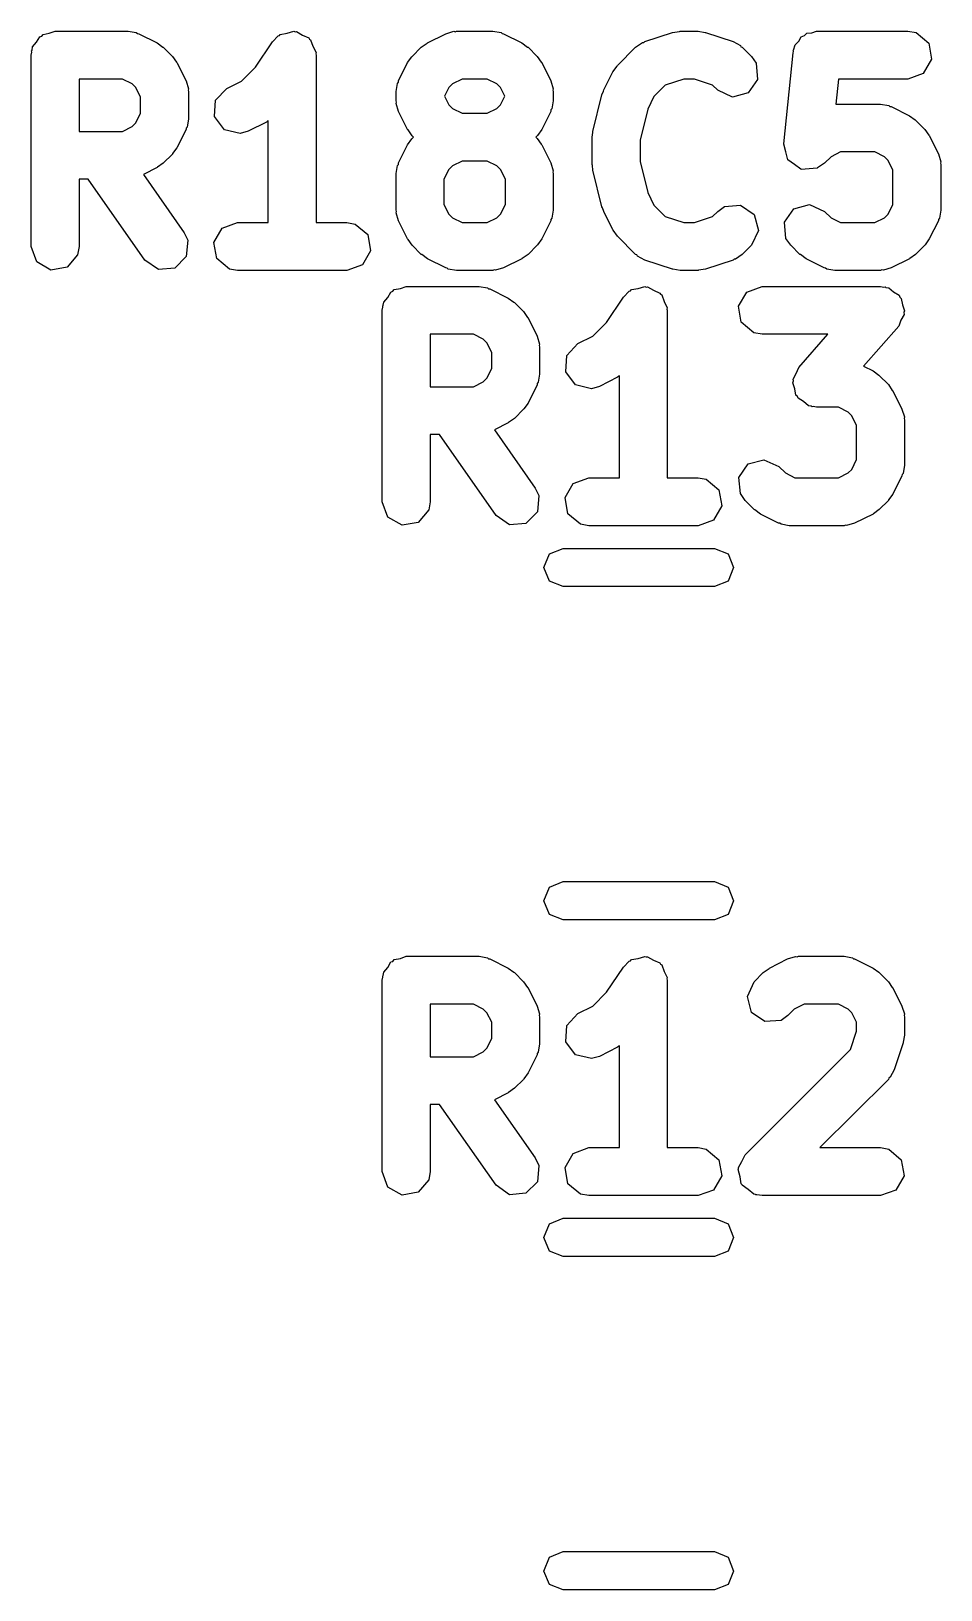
# Model space of a CAD drawing. Extents: x 83.3 to 116.7, y -117 to -83.3.
# Drawn here: x 98.096 to 100.946, y -102.682 to -97.796 of the extents above; entities that cross this region are included whole.
import ezdxf

# ---------------------------------------------------------------- set-up
doc = ezdxf.new("R2010")
doc.units = 0
doc.layers.add('BLACK', color=7, linetype='CONTINUOUS')

msp = doc.modelspace()

# ---------------------------------------------------------------- linework, layer by layer
at = {"layer": 'BLACK', "linetype": 'CONTINUOUS'}
for p, q in [((98.1296, -97.8117), (98.1339, -97.8065)), ((98.1339, -97.8065), (98.1531, -97.8031)), ((98.1531, -97.8031), (98.1714, -97.7964)), ((98.1714, -97.7964), (98.4, -97.7964)), ((98.4, -97.7964), (98.4257, -97.801)), ((98.4257, -97.801), (98.4291, -97.8038)), ((98.4291, -97.8038), (98.4335, -97.8043)), ((98.4335, -97.8043), (98.4907, -97.8329)), ((98.874, -97.8098), (98.8768, -97.8065)), ((98.8768, -97.8065), (98.8982, -97.8027)), ((98.8982, -97.8027), (98.9191, -97.7966)), ((98.9191, -97.7966), (98.9231, -97.7983)), ((98.9231, -97.7983), (98.9273, -97.7976)), ((98.9273, -97.7976), (98.9462, -97.8084)), ((98.9462, -97.8084), (98.9661, -97.8172)), ((99.3379, -97.8329), (99.395, -97.8043)), ((99.395, -97.8043), (99.42, -97.7969)), ((99.42, -97.7969), (99.4244, -97.798)), ((99.4244, -97.798), (99.4286, -97.7964)), ((99.4286, -97.7964), (99.5429, -97.7964)), ((99.5429, -97.7964), (99.5685, -97.801)), ((99.5685, -97.801), (99.5719, -97.8038)), ((99.5719, -97.8038), (99.5764, -97.8043)), ((99.5764, -97.8043), (99.6335, -97.8329)), ((100.019, -97.8288), (100.105, -97.8003)), ((100.105, -97.8003), (100.127, -97.797)), ((100.127, -97.797), (100.129, -97.7964)), ((100.129, -97.7964), (100.186, -97.7964)), ((100.186, -97.7964), (100.208, -97.8003)), ((100.208, -97.8003), (100.209, -97.8003)), ((100.209, -97.8003), (100.295, -97.8288)), ((100.519, -97.8104), (100.526, -97.8031)), ((100.526, -97.8031), (100.542, -97.8019)), ((100.542, -97.8019), (100.557, -97.7964)), ((100.557, -97.7964), (100.843, -97.7964)), ((100.843, -97.7964), (100.869, -97.801)), ((100.869, -97.801), (100.908, -97.8339)), ((98.0976, -97.8584), (98.0992, -97.8555)), ((98.0981, -97.8617), (98.0976, -97.8584)), ((98.0992, -97.8555), (98.101, -97.8458)), ((98.101, -97.8458), (98.1135, -97.8308)), ((98.1135, -97.8308), (98.1232, -97.814)), ((98.1232, -97.814), (98.1296, -97.8117)), ((98.4907, -97.8329), (98.5087, -97.8463)), ((98.5087, -97.8463), (98.5102, -97.847)), ((98.5102, -97.847), (98.5387, -97.8755)), ((98.7989, -97.9094), (98.8519, -97.8298)), ((98.8519, -97.8298), (98.8699, -97.811)), ((98.8699, -97.811), (98.874, -97.8098)), ((98.9661, -97.8172), (98.968, -97.8211)), ((98.968, -97.8211), (98.9717, -97.8232)), ((98.9717, -97.8232), (98.9792, -97.8437)), ((98.9792, -97.8437), (98.9888, -97.8632)), ((99.2898, -97.8755), (99.3184, -97.847)), ((99.3184, -97.847), (99.3368, -97.8341)), ((99.3368, -97.8341), (99.3379, -97.8329)), ((99.6335, -97.8329), (99.6515, -97.8463)), ((99.6515, -97.8463), (99.653, -97.847)), ((99.653, -97.847), (99.6816, -97.8755)), ((99.9327, -97.9041), (99.9898, -97.847)), ((99.9898, -97.847), (100.011, -97.832)), ((100.011, -97.832), (100.016, -97.8316)), ((100.016, -97.8316), (100.019, -97.8288)), ((100.295, -97.8288), (100.318, -97.8413)), ((100.318, -97.8413), (100.32, -97.8451)), ((100.32, -97.8451), (100.324, -97.847)), ((100.324, -97.847), (100.353, -97.8755)), ((100.483, -97.8584), (100.485, -97.8557)), ((100.484, -97.8601), (100.483, -97.8584)), ((100.485, -97.8557), (100.49, -97.8389)), ((100.49, -97.8389), (100.501, -97.8278)), ((100.501, -97.8278), (100.509, -97.814)), ((100.509, -97.814), (100.519, -97.8104)), ((100.908, -97.8339), (100.917, -97.8845)), ((98.0964, -97.8714), (98.0981, -97.8617)), ((98.0964, -98.4714), (98.0964, -97.8714)), ((98.5387, -97.8755), (98.5516, -97.8939)), ((98.5516, -97.8939), (98.5528, -97.895)), ((98.5528, -97.895), (98.5814, -97.9522)), ((98.9888, -97.8632), (98.9878, -97.8674)), ((98.9878, -97.8674), (98.9893, -97.8714)), ((98.9893, -97.8714), (98.9893, -98.3964)), ((99.2472, -97.9522), (99.2758, -97.895)), ((99.2758, -97.895), (99.2891, -97.877)), ((99.2891, -97.877), (99.2898, -97.8755)), ((99.6816, -97.8755), (99.6945, -97.8939)), ((99.6945, -97.8939), (99.6957, -97.895)), ((99.6957, -97.895), (99.7242, -97.9522)), ((99.9186, -97.9236), (99.932, -97.9056)), ((99.932, -97.9056), (99.9327, -97.9041)), ((100.353, -97.8755), (100.368, -97.8969)), ((100.368, -97.8969), (100.372, -97.948)), ((100.454, -98.1497), (100.483, -97.864)), ((100.483, -97.864), (100.484, -97.8601)), ((100.917, -97.8845), (100.891, -97.9289)), ((98.2464, -97.9464), (98.2464, -98.1107)), ((98.3823, -97.9464), (98.2464, -97.9464)), ((98.4127, -97.9616), (98.3823, -97.9464)), ((98.5814, -97.9522), (98.5888, -97.9771)), ((98.7093, -97.9758), (98.7556, -97.9526)), ((98.7556, -97.9526), (98.7989, -97.9094)), ((99.2467, -97.9566), (99.2472, -97.9522)), ((99.4463, -97.9464), (99.4159, -97.9616)), ((99.5252, -97.9464), (99.4463, -97.9464)), ((99.5556, -97.9616), (99.5252, -97.9464)), ((99.7242, -97.9522), (99.7317, -97.9771)), ((99.8901, -97.9807), (99.9186, -97.9236)), ((100.141, -97.9464), (100.083, -97.9656)), ((100.174, -97.9464), (100.141, -97.9464)), ((100.231, -97.9656), (100.174, -97.9464)), ((100.372, -97.948), (100.343, -97.99)), ((100.625, -97.9464), (100.617, -98.025)), ((100.843, -97.9464), (100.625, -97.9464)), ((100.891, -97.9289), (100.843, -97.9464)), ((98.4241, -97.973), (98.4127, -97.9616)), ((98.4393, -98.0034), (98.4241, -97.973)), ((98.4393, -98.0537), (98.4393, -98.0034)), ((98.5888, -97.9771), (98.5878, -97.9815)), ((98.5878, -97.9815), (98.5893, -97.9857)), ((98.5893, -97.9857), (98.5893, -98.0714)), ((98.674, -98.013), (98.7093, -97.9758)), ((99.2393, -97.9857), (99.2438, -97.9601)), ((99.2393, -98.0143), (99.2393, -97.9857)), ((99.2438, -97.9601), (99.2467, -97.9566)), ((99.4045, -97.973), (99.391, -98)), ((99.391, -98), (99.4045, -98.027)), ((99.4159, -97.9616), (99.4045, -97.973)), ((99.5669, -97.973), (99.5556, -97.9616)), ((99.5804, -98), (99.5669, -97.973)), ((99.5669, -98.027), (99.5804, -98)), ((99.7317, -97.9771), (99.7306, -97.9815)), ((99.7306, -97.9815), (99.7321, -97.9857)), ((99.7321, -97.9857), (99.7321, -98.0143)), ((99.8558, -98.1104), (99.8844, -97.9961)), ((99.8844, -97.9961), (99.8897, -97.9843)), ((99.8897, -97.9843), (99.8901, -97.9807)), ((100.047, -98.0016), (100.028, -98.0405)), ((100.083, -97.9656), (100.047, -98.0016)), ((100.247, -97.9816), (100.231, -97.9656)), ((100.293, -98.0033), (100.247, -97.9816)), ((100.343, -97.99), (100.293, -98.0033)), ((98.4241, -98.0841), (98.4393, -98.0537)), ((98.671, -98.0642), (98.674, -98.013)), ((99.2408, -98.0185), (99.2393, -98.0143)), ((99.2398, -98.0229), (99.2408, -98.0185)), ((99.2472, -98.0478), (99.2398, -98.0229)), ((99.2758, -98.105), (99.2472, -98.0478)), ((99.4045, -98.027), (99.4159, -98.0384)), ((99.4159, -98.0384), (99.4463, -98.0536)), ((99.4463, -98.0536), (99.5252, -98.0536)), ((99.5252, -98.0536), (99.5556, -98.0384)), ((99.5556, -98.0384), (99.5669, -98.027)), ((99.7242, -98.0478), (99.6957, -98.105)), ((99.7247, -98.0434), (99.7242, -98.0478)), ((99.7276, -98.0399), (99.7247, -98.0434)), ((99.7321, -98.0143), (99.7276, -98.0399)), ((100.028, -98.0405), (100.004, -98.1378)), ((100.617, -98.025), (100.757, -98.025)), ((100.757, -98.025), (100.783, -98.0295)), ((100.783, -98.0295), (100.786, -98.0324)), ((100.786, -98.0324), (100.791, -98.0329)), ((100.791, -98.0329), (100.848, -98.0615)), ((98.3823, -98.1107), (98.4127, -98.0955)), ((98.4127, -98.0955), (98.4241, -98.0841)), ((98.5819, -98.1005), (98.5814, -98.105)), ((98.5848, -98.0971), (98.5819, -98.1005)), ((98.5893, -98.0714), (98.5848, -98.0971)), ((98.7015, -98.1054), (98.671, -98.0642)), ((98.8335, -98.0814), (98.7764, -98.1099)), ((98.8347, -98.0802), (98.8335, -98.0814)), ((98.8393, -98.0769), (98.8347, -98.0802)), ((98.8393, -98.3964), (98.8393, -98.0769)), ((100.848, -98.0615), (100.866, -98.0748)), ((100.866, -98.0748), (100.867, -98.0755)), ((100.867, -98.0755), (100.896, -98.1041)), ((98.2464, -98.1107), (98.3823, -98.1107)), ((98.5814, -98.105), (98.5528, -98.1621)), ((98.7514, -98.1174), (98.7015, -98.1054)), ((98.7764, -98.1099), (98.7514, -98.1174)), ((99.277, -98.1061), (99.2758, -98.105)), ((99.2758, -98.1522), (99.2891, -98.1342)), ((99.2898, -98.1245), (99.277, -98.1061)), ((99.2891, -98.1342), (99.2898, -98.1327)), ((99.2939, -98.1286), (99.2898, -98.1245)), ((99.2898, -98.1327), (99.2939, -98.1286)), ((99.6816, -98.1245), (99.6775, -98.1286)), ((99.6775, -98.1286), (99.6816, -98.1327)), ((99.6823, -98.123), (99.6816, -98.1245)), ((99.6816, -98.1327), (99.6945, -98.151)), ((99.6957, -98.105), (99.6823, -98.123)), ((99.6945, -98.151), (99.6957, -98.1522)), ((99.8536, -98.1286), (99.8562, -98.1138)), ((99.8536, -98.2143), (99.8536, -98.1286)), ((99.8562, -98.1138), (99.8558, -98.1104)), ((100.004, -98.1378), (100.004, -98.2051)), ((100.454, -98.1502), (100.454, -98.1497)), ((100.454, -98.1506), (100.454, -98.1502)), ((100.46, -98.175), (100.454, -98.1506)), ((100.896, -98.1041), (100.909, -98.1225)), ((100.909, -98.1225), (100.91, -98.1236)), ((100.91, -98.1236), (100.939, -98.1807)), ((98.5387, -98.1816), (98.5102, -98.2102)), ((98.5394, -98.1801), (98.5387, -98.1816)), ((98.5528, -98.1621), (98.5394, -98.1801)), ((99.2472, -98.2093), (99.2758, -98.1522)), ((99.6957, -98.1522), (99.7242, -98.2093)), ((100.467, -98.1994), (100.46, -98.175)), ((100.467, -98.1997), (100.467, -98.1994)), ((100.467, -98.2002), (100.467, -98.1997)), ((100.488, -98.2146), (100.467, -98.2002)), ((100.602, -98.1902), (100.582, -98.2102)), ((100.632, -98.175), (100.602, -98.1902)), ((100.739, -98.175), (100.632, -98.175)), ((100.77, -98.1902), (100.739, -98.175)), ((100.781, -98.2016), (100.77, -98.1902)), ((100.939, -98.1807), (100.946, -98.2057)), ((98.4907, -98.2242), (98.4478, -98.2457)), ((98.4478, -98.2457), (98.5757, -98.4284)), ((98.4918, -98.223), (98.4907, -98.2242)), ((98.5102, -98.2102), (98.4918, -98.223)), ((99.2393, -98.2429), (99.2438, -98.2172)), ((99.2393, -98.3571), (99.2393, -98.2429)), ((99.2438, -98.2172), (99.2467, -98.2138)), ((99.2467, -98.2138), (99.2472, -98.2093)), ((99.4045, -98.2301), (99.3893, -98.2606)), ((99.4159, -98.2188), (99.4045, -98.2301)), ((99.4463, -98.2036), (99.4159, -98.2188)), ((99.5252, -98.2036), (99.4463, -98.2036)), ((99.5556, -98.2188), (99.5252, -98.2036)), ((99.5669, -98.2301), (99.5556, -98.2188)), ((99.5821, -98.2606), (99.5669, -98.2301)), ((99.7242, -98.2093), (99.7317, -98.2343)), ((99.7317, -98.2343), (99.7306, -98.2386)), ((99.7306, -98.2386), (99.7321, -98.2429)), ((99.7321, -98.2429), (99.7321, -98.3571)), ((99.8548, -98.2175), (99.8536, -98.2143)), ((99.8558, -98.2325), (99.8548, -98.2175)), ((99.8844, -98.3468), (99.8558, -98.2325)), ((100.004, -98.2051), (100.028, -98.3024)), ((100.508, -98.2293), (100.488, -98.2146)), ((100.509, -98.2293), (100.508, -98.2293)), ((100.534, -98.2274), (100.509, -98.2296)), ((100.509, -98.2296), (100.509, -98.2293)), ((100.559, -98.2255), (100.534, -98.2274)), ((100.56, -98.2252), (100.559, -98.2255)), ((100.582, -98.2102), (100.56, -98.2251)), ((100.56, -98.2251), (100.56, -98.2252)), ((100.796, -98.232), (100.781, -98.2016)), ((100.796, -98.3394), (100.796, -98.232)), ((100.946, -98.2057), (100.945, -98.2101)), ((100.945, -98.2101), (100.946, -98.2143)), ((100.946, -98.2143), (100.946, -98.3571)), ((98.2752, -98.2607), (98.2464, -98.2607)), ((98.2464, -98.2607), (98.2464, -98.4714)), ((98.4528, -98.5144), (98.2752, -98.2607)), ((99.3893, -98.2606), (99.3893, -98.3394)), ((99.5821, -98.3394), (99.5821, -98.2606)), ((99.3893, -98.3394), (99.4045, -98.3699)), ((99.5669, -98.3699), (99.5821, -98.3394)), ((99.8864, -98.3497), (99.8844, -98.3468)), ((100.028, -98.3024), (100.047, -98.3413)), ((100.047, -98.3413), (100.083, -98.3773)), ((100.247, -98.3613), (100.268, -98.3463)), ((100.268, -98.3463), (100.319, -98.3418)), ((100.319, -98.3418), (100.361, -98.3713)), ((100.486, -98.3528), (100.535, -98.3396)), ((100.535, -98.3396), (100.582, -98.3613)), ((100.781, -98.3699), (100.796, -98.3394)), ((99.2408, -98.3614), (99.2393, -98.3571)), ((99.2398, -98.3657), (99.2408, -98.3614)), ((99.2472, -98.3907), (99.2398, -98.3657)), ((99.2758, -98.4478), (99.2472, -98.3907)), ((99.4045, -98.3699), (99.4159, -98.3812)), ((99.4159, -98.3812), (99.4463, -98.3964)), ((99.5252, -98.3964), (99.5556, -98.3812)), ((99.5556, -98.3812), (99.5669, -98.3699)), ((99.7242, -98.3907), (99.6957, -98.4478)), ((99.7247, -98.3862), (99.7242, -98.3907)), ((99.7276, -98.3828), (99.7247, -98.3862)), ((99.7321, -98.3571), (99.7276, -98.3828)), ((99.8901, -98.3621), (99.8864, -98.3497)), ((99.9186, -98.4193), (99.8901, -98.3621)), ((100.083, -98.3773), (100.141, -98.3964)), ((100.174, -98.3964), (100.231, -98.3773)), ((100.231, -98.3773), (100.247, -98.3613)), ((100.361, -98.3713), (100.375, -98.4208)), ((100.456, -98.3949), (100.486, -98.3528)), ((100.461, -98.446), (100.456, -98.3949)), ((100.582, -98.3613), (100.602, -98.3812)), ((100.602, -98.3812), (100.632, -98.3964)), ((100.739, -98.3964), (100.77, -98.3812)), ((100.77, -98.3812), (100.781, -98.3699)), ((100.939, -98.3907), (100.91, -98.4478)), ((100.942, -98.3828), (100.939, -98.3862)), ((100.939, -98.3862), (100.939, -98.3907)), ((100.946, -98.3571), (100.942, -98.3828)), ((98.5757, -98.4284), (98.5867, -98.452)), ((98.669, -98.4584), (98.6946, -98.414)), ((98.6946, -98.414), (98.7429, -98.3964)), ((98.7429, -98.3964), (98.8393, -98.3964)), ((98.9893, -98.3964), (99.0857, -98.3964)), ((99.0857, -98.3964), (99.1114, -98.401)), ((99.1114, -98.401), (99.1507, -98.4339)), ((99.1507, -98.4339), (99.1596, -98.4845)), ((99.4463, -98.3964), (99.5252, -98.3964)), ((99.9198, -98.4204), (99.9186, -98.4193)), ((99.9327, -98.4387), (99.9198, -98.4204)), ((99.9898, -98.4959), (99.9327, -98.4387)), ((100.141, -98.3964), (100.174, -98.3964)), ((100.375, -98.4208), (100.353, -98.4673)), ((100.632, -98.3964), (100.739, -98.3964)), ((98.114, -98.5196), (98.0964, -98.4714)), ((98.2464, -98.4714), (98.2419, -98.4971)), ((98.5867, -98.452), (98.5823, -98.5031)), ((98.6779, -98.5089), (98.669, -98.4584)), ((99.1596, -98.4845), (99.1339, -98.5289)), ((99.277, -98.449), (99.2758, -98.4478)), ((99.2898, -98.4673), (99.277, -98.449)), ((99.3184, -98.4959), (99.2898, -98.4673)), ((99.6816, -98.4673), (99.653, -98.4959)), ((99.6823, -98.4658), (99.6816, -98.4673)), ((99.6957, -98.4478), (99.6823, -98.4658)), ((100.353, -98.4673), (100.324, -98.4959)), ((100.476, -98.4673), (100.461, -98.446)), ((100.504, -98.4959), (100.476, -98.4673)), ((100.896, -98.4673), (100.867, -98.4959)), ((100.897, -98.4658), (100.896, -98.4673)), ((100.91, -98.4478), (100.897, -98.4658)), ((98.1584, -98.5453), (98.114, -98.5196)), ((98.2089, -98.5364), (98.1584, -98.5453)), ((98.2419, -98.4971), (98.2089, -98.5364)), ((98.4949, -98.5439), (98.4528, -98.5144)), ((98.546, -98.5394), (98.4949, -98.5439)), ((98.5823, -98.5031), (98.546, -98.5394)), ((98.7172, -98.5419), (98.6779, -98.5089)), ((98.7429, -98.5464), (98.7172, -98.5419)), ((99.1339, -98.5289), (99.0857, -98.5464)), ((99.3199, -98.4966), (99.3184, -98.4959)), ((99.3379, -98.5099), (99.3199, -98.4966)), ((99.395, -98.5385), (99.3379, -98.5099)), ((99.3995, -98.539), (99.395, -98.5385)), ((99.4029, -98.5419), (99.3995, -98.539)), ((99.4286, -98.5464), (99.4029, -98.5419)), ((99.5764, -98.5385), (99.5514, -98.5459)), ((99.6335, -98.5099), (99.5764, -98.5385)), ((99.6347, -98.5088), (99.6335, -98.5099)), ((99.653, -98.4959), (99.6347, -98.5088)), ((99.9939, -98.4978), (99.9898, -98.4959)), ((99.9962, -98.5016), (99.9939, -98.4978)), ((100.019, -98.514), (99.9962, -98.5016)), ((100.105, -98.5426), (100.019, -98.514)), ((100.106, -98.5425), (100.105, -98.5426)), ((100.129, -98.5464), (100.106, -98.5425)), ((100.295, -98.514), (100.209, -98.5426)), ((100.299, -98.5112), (100.295, -98.514)), ((100.303, -98.5108), (100.299, -98.5112)), ((100.324, -98.4959), (100.303, -98.5108)), ((100.506, -98.4966), (100.504, -98.4959)), ((100.524, -98.5099), (100.506, -98.4966)), ((100.581, -98.5385), (100.524, -98.5099)), ((100.585, -98.539), (100.581, -98.5385)), ((100.589, -98.5419), (100.585, -98.539)), ((100.614, -98.5464), (100.589, -98.5419)), ((100.791, -98.5385), (100.766, -98.5459)), ((100.848, -98.5099), (100.791, -98.5385)), ((100.849, -98.5087), (100.848, -98.5099)), ((100.867, -98.4959), (100.849, -98.5087)), ((99.0857, -98.5464), (98.7429, -98.5464)), ((99.5429, -98.5464), (99.4286, -98.5464)), ((99.5471, -98.5449), (99.5429, -98.5464)), ((99.5514, -98.5459), (99.5471, -98.5449)), ((100.186, -98.5464), (100.129, -98.5464)), ((100.187, -98.5459), (100.186, -98.5464)), ((100.209, -98.5426), (100.187, -98.5459)), ((100.757, -98.5464), (100.614, -98.5464)), ((100.761, -98.5449), (100.757, -98.5464)), ((100.766, -98.5459), (100.761, -98.5449)), ((99.201, -98.6458), (99.2135, -98.6308)), ((99.2135, -98.6308), (99.2232, -98.614)), ((99.2232, -98.614), (99.2296, -98.6117)), ((99.2296, -98.6117), (99.2339, -98.6065)), ((99.2339, -98.6065), (99.2531, -98.6031)), ((99.2531, -98.6031), (99.2714, -98.5964)), ((99.2714, -98.5964), (99.5, -98.5964)), ((99.5, -98.5964), (99.5257, -98.601)), ((99.5257, -98.601), (99.5291, -98.6038)), ((99.5291, -98.6038), (99.5335, -98.6043)), ((99.5335, -98.6043), (99.5907, -98.6329)), ((99.5907, -98.6329), (99.6087, -98.6463)), ((99.8989, -98.7094), (99.9519, -98.6298)), ((99.9519, -98.6298), (99.9699, -98.611)), ((99.9699, -98.611), (99.974, -98.6098)), ((99.974, -98.6098), (99.9768, -98.6065)), ((99.9768, -98.6065), (99.9982, -98.6027)), ((99.9982, -98.6027), (100.019, -98.5966)), ((100.019, -98.5966), (100.023, -98.5983)), ((100.023, -98.5983), (100.027, -98.5976)), ((100.027, -98.5976), (100.046, -98.6084)), ((100.046, -98.6084), (100.066, -98.6172)), ((100.066, -98.6172), (100.068, -98.6211)), ((100.068, -98.6211), (100.072, -98.6232)), ((100.072, -98.6232), (100.079, -98.6437)), ((100.312, -98.6584), (100.338, -98.614)), ((100.338, -98.614), (100.386, -98.5964)), ((100.386, -98.5964), (100.757, -98.5964)), ((100.757, -98.5964), (100.768, -98.5984)), ((100.768, -98.5984), (100.772, -98.5979)), ((100.772, -98.5979), (100.774, -98.5995)), ((100.774, -98.5995), (100.783, -98.601)), ((100.783, -98.601), (100.798, -98.6139)), ((100.798, -98.6139), (100.816, -98.6244)), ((100.816, -98.6244), (100.818, -98.6301)), ((100.818, -98.6301), (100.822, -98.6339)), ((100.822, -98.6339), (100.826, -98.6538)), ((99.1964, -98.6714), (99.1981, -98.6617)), ((99.1964, -99.2714), (99.1964, -98.6714)), ((99.1976, -98.6584), (99.1992, -98.6555)), ((99.1981, -98.6617), (99.1976, -98.6584)), ((99.1992, -98.6555), (99.201, -98.6458)), ((99.6087, -98.6463), (99.6102, -98.647)), ((99.6102, -98.647), (99.6387, -98.6755)), ((99.6387, -98.6755), (99.6516, -98.6939)), ((100.079, -98.6437), (100.089, -98.6632)), ((100.089, -98.6632), (100.088, -98.6674)), ((100.088, -98.6674), (100.089, -98.6714)), ((100.089, -98.6714), (100.089, -99.1964)), ((100.321, -98.7089), (100.312, -98.6584)), ((100.831, -98.6845), (100.821, -98.702)), ((100.826, -98.6538), (100.832, -98.673)), ((100.832, -98.673), (100.83, -98.6786)), ((100.83, -98.6786), (100.831, -98.6845)), ((99.6516, -98.6939), (99.6528, -98.695)), ((99.6528, -98.695), (99.6814, -98.7522)), ((99.8556, -98.7526), (99.8989, -98.7094)), ((100.36, -98.7419), (100.321, -98.7089)), ((100.814, -98.7208), (100.704, -98.8465)), ((100.821, -98.702), (100.814, -98.7208)), ((99.3464, -98.7464), (99.3464, -98.9107)), ((99.4823, -98.7464), (99.3464, -98.7464)), ((99.5127, -98.7616), (99.4823, -98.7464)), ((99.5241, -98.773), (99.5127, -98.7616)), ((99.5393, -98.8034), (99.5241, -98.773)), ((99.6814, -98.7522), (99.6888, -98.7771)), ((99.6888, -98.7771), (99.6878, -98.7815)), ((99.6878, -98.7815), (99.6893, -98.7857)), ((99.6893, -98.7857), (99.6893, -98.8714)), ((99.774, -98.813), (99.8093, -98.7758)), ((99.8093, -98.7758), (99.8556, -98.7526)), ((100.386, -98.7464), (100.36, -98.7419)), ((100.592, -98.7464), (100.386, -98.7464)), ((100.501, -98.8506), (100.592, -98.7464)), ((99.5393, -98.8537), (99.5393, -98.8034)), ((99.771, -98.8642), (99.774, -98.813)), ((99.5127, -98.8955), (99.5241, -98.8841)), ((99.5241, -98.8841), (99.5393, -98.8537)), ((99.6893, -98.8714), (99.6848, -98.8971)), ((99.8015, -98.9054), (99.771, -98.8642)), ((99.9335, -98.8814), (99.8764, -98.9099)), ((99.9347, -98.8802), (99.9335, -98.8814)), ((99.9393, -98.8769), (99.9347, -98.8802)), ((99.9393, -99.1964), (99.9393, -98.8769)), ((100.483, -98.887), (100.493, -98.8695)), ((100.493, -98.8695), (100.501, -98.8506)), ((100.704, -98.8465), (100.734, -98.8615)), ((100.734, -98.8615), (100.752, -98.8748)), ((100.752, -98.8748), (100.753, -98.8755)), ((100.753, -98.8755), (100.782, -98.9041)), ((99.3464, -98.9107), (99.4823, -98.9107)), ((99.4823, -98.9107), (99.5127, -98.8955)), ((99.6814, -98.905), (99.6528, -98.9621)), ((99.6819, -98.9005), (99.6814, -98.905)), ((99.6848, -98.8971), (99.6819, -98.9005)), ((99.8514, -98.9174), (99.8015, -98.9054)), ((99.8764, -98.9099), (99.8514, -98.9174)), ((100.482, -98.8984), (100.484, -98.8929)), ((100.489, -98.9176), (100.482, -98.8984)), ((100.484, -98.8929), (100.483, -98.887)), ((100.492, -98.9375), (100.489, -98.9176)), ((100.782, -98.9041), (100.794, -98.9225)), ((100.794, -98.9225), (100.796, -98.9236)), ((100.796, -98.9236), (100.824, -98.9807)), ((99.6387, -98.9816), (99.6102, -99.0102)), ((99.6394, -98.9801), (99.6387, -98.9816)), ((99.6528, -98.9621), (99.6394, -98.9801)), ((100.497, -98.9413), (100.492, -98.9375)), ((100.499, -98.947), (100.497, -98.9413)), ((100.516, -98.9575), (100.499, -98.947)), ((100.531, -98.9705), (100.516, -98.9575)), ((100.54, -98.972), (100.531, -98.9705)), ((100.543, -98.9736), (100.54, -98.972)), ((100.546, -98.973), (100.543, -98.9736)), ((100.557, -98.975), (100.546, -98.973)), ((100.625, -98.975), (100.557, -98.975)), ((100.656, -98.9902), (100.625, -98.975)), ((100.824, -98.9807), (100.832, -99.0057)), ((99.5907, -99.0242), (99.5478, -99.0457)), ((99.5918, -99.023), (99.5907, -99.0242)), ((99.6102, -99.0102), (99.5918, -99.023)), ((100.667, -99.0016), (100.656, -98.9902)), ((100.682, -99.032), (100.667, -99.0016)), ((100.832, -99.0057), (100.831, -99.0101)), ((100.831, -99.0101), (100.832, -99.0143)), ((100.832, -99.0143), (100.832, -99.1571)), ((99.3752, -99.0607), (99.3464, -99.0607)), ((99.3464, -99.0607), (99.3464, -99.2714)), ((99.5528, -99.3144), (99.3752, -99.0607)), ((99.5478, -99.0457), (99.6757, -99.2284)), ((100.682, -99.1394), (100.682, -99.032)), ((100.313, -99.1949), (100.343, -99.1528)), ((100.343, -99.1528), (100.392, -99.1396)), ((100.392, -99.1396), (100.439, -99.1613)), ((100.439, -99.1613), (100.459, -99.1812)), ((100.656, -99.1812), (100.667, -99.1699)), ((100.667, -99.1699), (100.682, -99.1394)), ((100.832, -99.1571), (100.828, -99.1828)), ((99.769, -99.2584), (99.7946, -99.214)), ((99.7946, -99.214), (99.8429, -99.1964)), ((99.8429, -99.1964), (99.9393, -99.1964)), ((100.089, -99.1964), (100.186, -99.1964)), ((100.186, -99.1964), (100.211, -99.201)), ((100.211, -99.201), (100.251, -99.2339)), ((100.318, -99.246), (100.313, -99.1949)), ((100.459, -99.1812), (100.489, -99.1964)), ((100.489, -99.1964), (100.625, -99.1964)), ((100.625, -99.1964), (100.656, -99.1812)), ((100.824, -99.1907), (100.796, -99.2478)), ((100.825, -99.1862), (100.824, -99.1907)), ((100.828, -99.1828), (100.825, -99.1862)), ((99.214, -99.3196), (99.1964, -99.2714)), ((99.3464, -99.2714), (99.3419, -99.2971)), ((99.6757, -99.2284), (99.6867, -99.252)), ((99.6867, -99.252), (99.6823, -99.3031)), ((99.7779, -99.3089), (99.769, -99.2584)), ((100.251, -99.2339), (100.26, -99.2845)), ((100.333, -99.2673), (100.318, -99.246)), ((100.361, -99.2959), (100.333, -99.2673)), ((100.782, -99.2673), (100.753, -99.2959)), ((100.796, -99.2478), (100.782, -99.2658)), ((100.782, -99.2658), (100.782, -99.2673)), ((99.2584, -99.3453), (99.214, -99.3196)), ((99.3419, -99.2971), (99.3089, -99.3364)), ((99.5949, -99.3439), (99.5528, -99.3144)), ((99.6823, -99.3031), (99.646, -99.3394)), ((99.8172, -99.3419), (99.7779, -99.3089)), ((100.26, -99.2845), (100.234, -99.3289)), ((100.363, -99.2966), (100.361, -99.2959)), ((100.381, -99.3099), (100.363, -99.2966)), ((100.438, -99.3385), (100.381, -99.3099)), ((100.734, -99.3099), (100.676, -99.3385)), ((100.735, -99.3088), (100.734, -99.3099)), ((100.753, -99.2959), (100.735, -99.3088)), ((99.3089, -99.3364), (99.2584, -99.3453)), ((99.646, -99.3394), (99.5949, -99.3439)), ((99.8429, -99.3464), (99.8172, -99.3419)), ((100.186, -99.3464), (99.8429, -99.3464)), ((100.234, -99.3289), (100.186, -99.3464)), ((100.442, -99.339), (100.438, -99.3385)), ((100.446, -99.3419), (100.442, -99.339)), ((100.471, -99.3464), (100.446, -99.3419)), ((100.643, -99.3464), (100.471, -99.3464)), ((100.647, -99.3449), (100.643, -99.3464)), ((100.651, -99.3459), (100.647, -99.3449)), ((100.676, -99.3385), (100.651, -99.3459)), ((99.7203, -99.4351), (99.7627, -99.4175)), ((99.7627, -99.4175), (100.237, -99.4175)), ((100.237, -99.4175), (100.28, -99.4351)), ((99.7027, -99.4775), (99.7203, -99.4351)), ((100.28, -99.4351), (100.297, -99.4775)), ((99.7203, -99.5199), (99.7027, -99.4775)), ((100.297, -99.4775), (100.28, -99.5199)), ((99.7627, -99.5375), (99.7203, -99.5199)), ((100.237, -99.5375), (99.7627, -99.5375)), ((100.28, -99.5199), (100.237, -99.5375)), ((99.7027, -100.522), (99.7203, -100.48)), ((99.7203, -100.48), (99.7627, -100.462)), ((99.7627, -100.462), (100.237, -100.462)), ((100.237, -100.462), (100.28, -100.48)), ((100.28, -100.48), (100.297, -100.522)), ((99.7203, -100.565), (99.7027, -100.522)), ((100.297, -100.522), (100.28, -100.565)), ((99.7627, -100.582), (99.7203, -100.565)), ((100.237, -100.582), (99.7627, -100.582)), ((100.28, -100.565), (100.237, -100.582)), ((99.201, -100.746), (99.2135, -100.731)), ((99.2135, -100.731), (99.2232, -100.714)), ((99.2232, -100.714), (99.2296, -100.712)), ((99.2296, -100.712), (99.2339, -100.706)), ((99.2339, -100.706), (99.2531, -100.703)), ((99.2531, -100.703), (99.2714, -100.696)), ((99.2714, -100.696), (99.5, -100.696)), ((99.5, -100.696), (99.5257, -100.701)), ((99.5257, -100.701), (99.5291, -100.704)), ((99.5291, -100.704), (99.5335, -100.704)), ((99.5335, -100.704), (99.5907, -100.733)), ((99.5907, -100.733), (99.6087, -100.746)), ((99.8989, -100.809), (99.9519, -100.73)), ((99.9519, -100.73), (99.9699, -100.711)), ((99.9699, -100.711), (99.974, -100.71)), ((99.974, -100.71), (99.9768, -100.706)), ((99.9768, -100.706), (99.9982, -100.703)), ((99.9982, -100.703), (100.019, -100.697)), ((100.019, -100.697), (100.023, -100.698)), ((100.023, -100.698), (100.027, -100.698)), ((100.027, -100.698), (100.046, -100.708)), ((100.046, -100.708), (100.066, -100.717)), ((100.066, -100.717), (100.068, -100.721)), ((100.068, -100.721), (100.072, -100.723)), ((100.072, -100.723), (100.079, -100.744)), ((100.39, -100.747), (100.408, -100.734)), ((100.408, -100.734), (100.409, -100.733)), ((100.409, -100.733), (100.466, -100.704)), ((100.466, -100.704), (100.491, -100.697)), ((100.491, -100.697), (100.496, -100.698)), ((100.496, -100.698), (100.5, -100.696)), ((100.5, -100.696), (100.643, -100.696)), ((100.643, -100.696), (100.669, -100.701)), ((100.669, -100.701), (100.672, -100.704)), ((100.672, -100.704), (100.676, -100.704)), ((100.676, -100.704), (100.734, -100.733)), ((100.734, -100.733), (100.752, -100.746)), ((99.1964, -100.771), (99.1981, -100.762)), ((99.1964, -101.371), (99.1964, -100.771)), ((99.1976, -100.758), (99.1992, -100.756)), ((99.1981, -100.762), (99.1976, -100.758)), ((99.1992, -100.756), (99.201, -100.746)), ((99.6087, -100.746), (99.6102, -100.747)), ((99.6102, -100.747), (99.6387, -100.776)), ((99.6387, -100.776), (99.6516, -100.794)), ((100.079, -100.744), (100.089, -100.763)), ((100.089, -100.763), (100.088, -100.767)), ((100.088, -100.767), (100.089, -100.771)), ((100.089, -100.771), (100.089, -101.296)), ((100.34, -100.822), (100.361, -100.776)), ((100.361, -100.776), (100.39, -100.747)), ((100.752, -100.746), (100.753, -100.747)), ((100.753, -100.747), (100.782, -100.776)), ((100.782, -100.776), (100.794, -100.794)), ((99.6516, -100.794), (99.6528, -100.795)), ((99.6528, -100.795), (99.6814, -100.852)), ((99.8556, -100.853), (99.8989, -100.809)), ((100.353, -100.872), (100.34, -100.822)), ((100.794, -100.794), (100.796, -100.795)), ((100.796, -100.795), (100.824, -100.852)), ((99.3464, -100.846), (99.3464, -101.011)), ((99.4823, -100.846), (99.3464, -100.846)), ((99.5127, -100.862), (99.4823, -100.846)), ((99.5241, -100.873), (99.5127, -100.862)), ((99.5393, -100.903), (99.5241, -100.873)), ((99.6814, -100.852), (99.6888, -100.877)), ((99.6888, -100.877), (99.6878, -100.882)), ((99.6878, -100.882), (99.6893, -100.886)), ((99.6893, -100.886), (99.6893, -100.971)), ((99.774, -100.913), (99.8093, -100.876)), ((99.8093, -100.876), (99.8556, -100.853)), ((100.395, -100.901), (100.353, -100.872)), ((100.467, -100.882), (100.446, -100.897)), ((100.487, -100.862), (100.467, -100.882)), ((100.518, -100.846), (100.487, -100.862)), ((100.625, -100.846), (100.518, -100.846)), ((100.656, -100.862), (100.625, -100.846)), ((100.667, -100.873), (100.656, -100.862)), ((100.682, -100.903), (100.667, -100.873)), ((100.824, -100.852), (100.832, -100.877)), ((100.832, -100.877), (100.831, -100.882)), ((100.831, -100.882), (100.832, -100.886)), ((100.832, -100.886), (100.832, -100.943)), ((99.5393, -100.954), (99.5393, -100.903)), ((99.771, -100.964), (99.774, -100.913)), ((100.446, -100.897), (100.395, -100.901)), ((100.663, -100.988), (100.682, -100.931)), ((100.682, -100.931), (100.682, -100.903)), ((99.5127, -100.996), (99.5241, -100.984)), ((99.5241, -100.984), (99.5393, -100.954)), ((99.6893, -100.971), (99.6848, -100.997)), ((99.8015, -101.005), (99.771, -100.964)), ((99.9335, -100.981), (99.8764, -101.01)), ((99.9347, -100.98), (99.9335, -100.981)), ((99.9393, -100.977), (99.9347, -100.98)), ((99.9393, -101.296), (99.9393, -100.977)), ((100.828, -100.967), (100.8, -101.052)), ((100.832, -100.943), (100.828, -100.965)), ((100.828, -100.965), (100.828, -100.967)), ((99.3464, -101.011), (99.4823, -101.011)), ((99.4823, -101.011), (99.5127, -100.996)), ((99.6814, -101.005), (99.6528, -101.062)), ((99.6819, -101.001), (99.6814, -101.005)), ((99.6848, -100.997), (99.6819, -101.001)), ((99.8514, -101.017), (99.8015, -101.005)), ((99.8764, -101.01), (99.8514, -101.017)), ((100.333, -101.318), (100.663, -100.988)), ((99.6387, -101.082), (99.6102, -101.11)), ((99.6394, -101.08), (99.6387, -101.082)), ((99.6528, -101.062), (99.6394, -101.08)), ((100.782, -101.082), (100.567, -101.296)), ((100.783, -101.078), (100.782, -101.082)), ((100.787, -101.075), (100.783, -101.078)), ((100.8, -101.052), (100.787, -101.075)), ((99.5907, -101.124), (99.5478, -101.146)), ((99.5918, -101.123), (99.5907, -101.124)), ((99.6102, -101.11), (99.5918, -101.123)), ((99.3752, -101.161), (99.3464, -101.161)), ((99.3464, -101.161), (99.3464, -101.371)), ((99.5528, -101.414), (99.3752, -101.161)), ((99.5478, -101.146), (99.6757, -101.328)), ((99.769, -101.358), (99.7946, -101.314)), ((99.7946, -101.314), (99.8429, -101.296)), ((99.8429, -101.296), (99.9393, -101.296)), ((100.089, -101.296), (100.186, -101.296)), ((100.186, -101.296), (100.211, -101.301)), ((100.211, -101.301), (100.251, -101.334)), ((100.323, -101.339), (100.333, -101.318)), ((100.567, -101.296), (100.757, -101.296)), ((100.757, -101.296), (100.783, -101.301)), ((100.783, -101.301), (100.822, -101.334)), ((99.214, -101.42), (99.1964, -101.371)), ((99.3464, -101.371), (99.3419, -101.397)), ((99.6757, -101.328), (99.6867, -101.352)), ((99.6867, -101.352), (99.6823, -101.403)), ((99.7779, -101.409), (99.769, -101.358)), ((100.251, -101.334), (100.26, -101.384)), ((100.311, -101.365), (100.312, -101.362)), ((100.317, -101.387), (100.311, -101.365)), ((100.312, -101.358), (100.323, -101.339)), ((100.312, -101.362), (100.312, -101.358)), ((100.822, -101.334), (100.831, -101.384)), ((99.2584, -101.445), (99.214, -101.42)), ((99.3419, -101.397), (99.3089, -101.436)), ((99.5949, -101.444), (99.5528, -101.414)), ((99.6823, -101.403), (99.646, -101.439)), ((99.8172, -101.442), (99.7779, -101.409)), ((100.26, -101.384), (100.234, -101.429)), ((100.321, -101.409), (100.317, -101.387)), ((100.323, -101.411), (100.321, -101.409)), ((100.324, -101.414), (100.323, -101.411)), ((100.343, -101.427), (100.324, -101.414)), ((100.831, -101.384), (100.805, -101.429)), ((99.3089, -101.436), (99.2584, -101.445)), ((99.646, -101.439), (99.5949, -101.444)), ((99.8429, -101.446), (99.8172, -101.442)), ((100.186, -101.446), (99.8429, -101.446)), ((100.234, -101.429), (100.186, -101.446)), ((100.36, -101.442), (100.343, -101.427)), ((100.365, -101.443), (100.36, -101.442)), ((100.366, -101.444), (100.365, -101.443)), ((100.37, -101.444), (100.366, -101.444)), ((100.386, -101.446), (100.37, -101.444)), ((100.757, -101.446), (100.386, -101.446)), ((100.805, -101.429), (100.757, -101.446)), ((99.7203, -101.535), (99.7627, -101.517)), ((99.7627, -101.517), (100.237, -101.517)), ((100.237, -101.517), (100.28, -101.535)), ((99.7027, -101.578), (99.7203, -101.535)), ((100.28, -101.535), (100.297, -101.578)), ((99.7203, -101.62), (99.7027, -101.578)), ((99.7627, -101.637), (99.7203, -101.62)), ((100.28, -101.62), (100.237, -101.637)), ((100.297, -101.578), (100.28, -101.62)), ((100.237, -101.637), (99.7627, -101.637)), ((99.7027, -102.623), (99.7203, -102.58)), ((99.7203, -102.58), (99.7627, -102.562)), ((99.7627, -102.562), (100.237, -102.562)), ((100.237, -102.562), (100.28, -102.58)), ((100.28, -102.58), (100.297, -102.623)), ((99.7203, -102.665), (99.7027, -102.623)), ((100.297, -102.623), (100.28, -102.665)), ((99.7627, -102.682), (99.7203, -102.665)), ((100.237, -102.682), (99.7627, -102.682)), ((100.28, -102.665), (100.237, -102.682))]:
    msp.add_line(p, q, dxfattribs=at)

doc.saveas('drawing.dxf')
